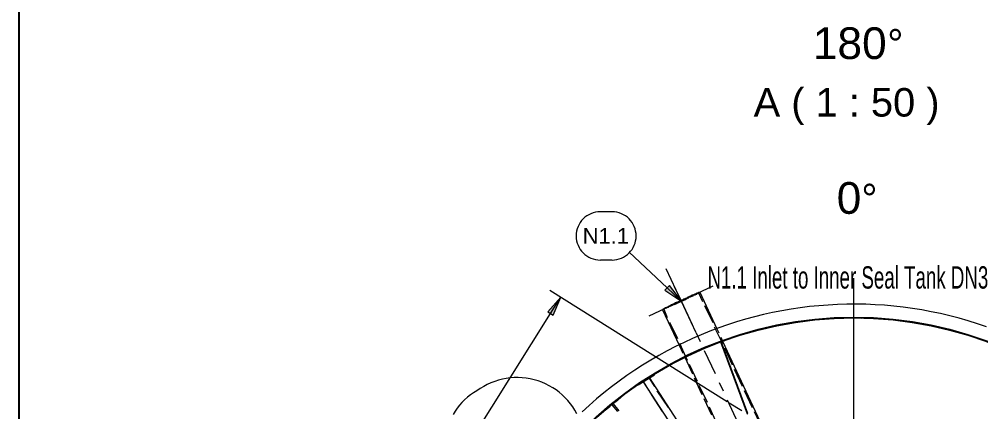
# Model space of a CAD drawing. Header units: millimetres. Extents: x 0 to 62767, y -13570 to 23963.
# Drawn here: x 27339 to 34876, y 12097 to 15174 of the extents above; entities that cross this region are included whole.
import ezdxf

# ---------------------------------------------------------------- set-up
doc = ezdxf.new("R2010")
doc.units = ezdxf.units.MM
doc.layers.add('AM_5', color=3, linetype='Continuous', lineweight=25)
doc.layers.add('PARAMETERS', color=7, linetype='Continuous', lineweight=25)
doc.styles.add('AES_default_ISO_3_5', font='arial.ttf')

msp = doc.modelspace()

# ---------------------------------------------------------------- hatches: boundary and pattern name
h = msp.add_hatch(color=7)
h.dxf.hatch_style = 2
h.paths.add_polyline_path([(32399.853, 13051.225), (32526.903, 12965.466), (32434.792, 13086.164)])
h = msp.add_hatch(color=7)
h.dxf.hatch_style = 2
h.paths.add_polyline_path([(31523.199, 12854.295), (31583.549, 12994.053), (31481.907, 12879.707)])

# ---------------------------------------------------------------- linework, layer by layer
at = {"color": 7, "lineweight": 0}
for points in [[(31893.237, 13664.248), (31873.914, 13663.272), (31855.149, 13660.409), (31837.037, 13655.752), (31819.674, 13649.397), (31803.154, 13641.438), (31787.571, 13631.972), (31773.022, 13621.092), (31759.602, 13608.895), (31747.404, 13595.474), (31736.524, 13580.925), (31727.058, 13565.343), (31719.1, 13548.822), (31712.745, 13531.459), (31708.088, 13513.347), (31705.224, 13494.582), (31704.248, 13475.26), (31705.224, 13455.936), (31708.088, 13437.172), (31712.745, 13419.06), (31719.1, 13401.697), (31727.058, 13385.176), (31736.524, 13369.594), (31747.404, 13355.045), (31759.602, 13341.624), (31773.022, 13329.427), (31787.571, 13318.547), (31803.154, 13309.081), (31819.674, 13301.122), (31837.037, 13294.767), (31855.149, 13290.11), (31873.914, 13287.246), (31893.237, 13286.271)], [(31983.759, 13664.247), (31894.824, 13664.247)], [(31985.33, 13286.271), (32004.653, 13287.245), (32023.418, 13290.107), (32041.53, 13294.762), (32058.894, 13301.115), (32075.415, 13309.072), (32090.998, 13318.536), (32105.548, 13329.415), (32118.97, 13341.611), (32131.169, 13355.031), (32142.05, 13369.578), (32151.518, 13385.16), (32159.478, 13401.679), (32165.835, 13419.042), (32170.494, 13437.153), (32173.36, 13455.918), (32174.337, 13475.241), (32173.363, 13494.564), (32170.501, 13513.329), (32165.846, 13531.441), (32159.493, 13548.805), (32151.536, 13565.326), (32142.071, 13580.909), (32131.193, 13595.459), (32118.997, 13608.881), (32105.577, 13621.08), (32091.03, 13631.961), (32075.448, 13641.429), (32058.929, 13649.389), (32041.566, 13655.746), (32023.455, 13660.405), (32004.69, 13663.271), (31985.367, 13664.248)], [(32517.374, 12974.996), (32418.91, 13067.107), (32120.339, 13346.619)], [(31983.759, 13286.269), (31894.824, 13286.269)], [(32644.426, 12714.54), (32526.903, 12965.466), (32409.38, 13216.392)], [(33880, 11780.713), (33880, 13143.337)], [(32889, 12174.571), (31497.789, 13048.048)], [(32275.978, 12847.943), (32526.903, 12965.466), (32777.829, 13082.989)], [(32434.792, 13086.164), (32399.853, 13051.225)], [(32399.853, 13051.225), (32517.374, 12971.818)], [(32514.199, 12984.523), (32434.792, 13086.164)], [(32472.908, 13079.812), (32526.903, 12965.466)], [(31504.142, 12867.002), (31583.549, 12994.053)], [(32673.013, 13035.344), (32673.013, 13032.168), (32669.836, 13032.168), (32666.66, 13032.168), (32663.483, 13032.168), (32663.483, 13028.991), (32660.308, 13028.991), (32657.131, 13025.816), (32650.779, 13025.816), (32647.602, 13022.639), (32644.426, 13022.639), (32641.249, 13019.462), (32634.897, 13019.462), (32628.545, 13016.287), (32625.37, 13013.109), (32619.015, 13009.934), (32612.663, 13009.934), (32606.31, 13006.757), (32599.958, 13003.582), (32593.606, 13000.405), (32587.253, 12997.228), (32580.901, 12994.053), (32574.549, 12990.875), (32568.194, 12987.7), (32561.842, 12984.523), (32555.49, 12981.348), (32545.962, 12978.171), (32539.608, 12974.996), (32533.256, 12971.818), (32526.903, 12968.641), (32517.374, 12965.466), (32511.022, 12962.289), (32504.669, 12959.114), (32498.317, 12955.937), (32488.787, 12952.761), (32482.435, 12949.584), (32476.083, 12946.409), (32469.73, 12943.232), (32463.378, 12940.055), (32457.026, 12936.88), (32450.674, 12933.702), (32444.321, 12930.527), (32437.967, 12927.35), (32431.615, 12924.175), (32428.439, 12920.998), (32422.087, 12917.821), (32418.91, 12917.821), (32412.558, 12914.646), (32409.38, 12911.468), (32403.028, 12911.468), (32399.853, 12908.293), (32396.676, 12905.116), (32393.501, 12905.116), (32390.323, 12901.941), (32387.148, 12901.941), (32383.971, 12898.764), (32380.794, 12898.764), (32380.794, 12895.589)], [(32469.73, 12936.88), (32472.908, 12936.88), (32479.26, 12940.055), (32485.612, 12943.232), (32491.965, 12946.409), (32498.317, 12949.584), (32507.846, 12952.761), (32514.199, 12955.937), (32520.551, 12959.114), (32526.903, 12962.289), (32536.433, 12965.466), (32542.785, 12968.641), (32549.138, 12971.818), (32555.49, 12974.996), (32565.019, 12978.171), (32571.372, 12984.523), (32577.724, 12987.7), (32584.076, 12990.875), (32587.253, 12990.875)], [(32498.317, 12955.937), (32507.846, 12959.114), (32514.199, 12962.289), (32520.551, 12965.466), (32526.903, 12968.641), (32533.256, 12971.818), (32542.785, 12974.996), (32549.138, 12978.171), (32555.49, 12981.348), (32561.842, 12984.523), (32568.194, 12987.7), (32574.549, 12990.875), (32580.901, 12994.053), (32587.253, 12997.228), (32593.606, 13000.405), (32599.958, 13003.582), (32606.31, 13003.582), (32612.663, 13006.757), (32619.015, 13009.934), (32622.192, 13013.109), (32628.545, 13013.109), (32631.722, 13016.287), (32638.074, 13019.462), (32641.249, 13019.462), (32644.426, 13022.639)], [(32647.602, 13019.462), (32644.426, 13019.462), (32641.249, 13016.287), (32638.074, 13016.287), (32634.897, 13013.109), (32628.545, 13009.934), (32625.37, 13009.934), (32619.015, 13006.757), (32612.663, 13003.582), (32609.488, 13000.405), (32603.135, 12997.228), (32596.781, 12994.053), (32590.429, 12994.053), (32584.076, 12990.875), (32577.724, 12987.7), (32571.372, 12984.523), (32565.019, 12981.348), (32558.667, 12978.171), (32552.315, 12974.996), (32542.785, 12971.818), (32536.433, 12968.641), (32530.081, 12965.466), (32523.728, 12959.114), (32517.374, 12955.937), (32507.846, 12952.761), (32501.494, 12949.584)], [(32526.903, 12965.466), (32612.663, 12781.241)], [(32615.84, 13003.582), (32622.192, 13006.757), (32625.37, 13009.934), (32631.722, 13013.109), (32638.074, 13013.109), (32641.249, 13016.287), (32644.426, 13019.462), (32650.779, 13019.462), (32653.956, 13022.639), (32657.131, 13025.816), (32660.308, 13025.816), (32663.483, 13028.991), (32666.66, 13028.991), (32669.836, 13032.168), (32673.013, 13032.168), (32673.013, 13035.344)], [(32663.483, 13028.991), (32695.247, 12962.289)], [(32673.013, 13035.344), (32806.416, 12746.302)], [(33880, 11780.713), (33880, 12965.466)], [(34920.319, 12762.061), (34848.975, 12786.428), (34777.268, 12808.981), (34705.23, 12829.726), (34632.894, 12848.669), (34560.292, 12865.816), (34487.455, 12881.172), (34414.417, 12894.744), (34341.209, 12906.538), (34267.863, 12916.559), (34194.411, 12924.814), (34120.886, 12931.309), (34047.32, 12936.049), (33973.745, 12939.04), (33900.193, 12940.288), (33826.696, 12939.8), (33753.286, 12937.581), (33679.996, 12933.637), (33606.857, 12927.974), (33533.903, 12920.598), (33461.164, 12911.515), (33388.673, 12900.731), (33316.462, 12888.252), (33244.564, 12874.084), (33173.01, 12858.232), (33101.833, 12840.703), (33031.065, 12821.503), (32960.737, 12800.638), (32890.883, 12778.112), (32821.534, 12753.934), (32752.722, 12728.107), (32684.48, 12700.64), (32616.84, 12671.536), (32549.833, 12640.802), (32483.492, 12608.445), (32417.849, 12574.47), (32352.937, 12538.883), (32288.787, 12501.69), (32225.432, 12462.897), (32162.903, 12422.51), (32101.233, 12380.535), (32040.454, 12336.977), (31980.598, 12291.844), (31921.697, 12245.14), (31863.784, 12196.871), (31806.89, 12147.044), (31751.049, 12095.665)], [(32441.144, 12920.998), (32434.792, 12920.998), (32428.439, 12917.821), (32425.262, 12914.646), (32418.91, 12914.646), (32415.735, 12911.468), (32409.38, 12908.293), (32406.205, 12908.293), (32403.028, 12905.116), (32396.676, 12905.116), (32393.501, 12901.941), (32390.323, 12901.941), (32390.323, 12898.764), (32387.148, 12898.764), (32383.971, 12898.764), (32380.794, 12898.764), (32380.794, 12895.589)], [(32380.794, 12895.589), (32511.022, 12619.251)], [(32390.323, 12901.941), (32393.501, 12905.116), (32396.676, 12905.116), (32399.853, 12908.293), (32403.028, 12908.293), (32406.205, 12911.468), (32409.38, 12911.468), (32412.558, 12914.646), (32418.91, 12917.821), (32422.087, 12917.821), (32428.439, 12920.998), (32431.615, 12924.175), (32437.967, 12927.35), (32441.144, 12927.35), (32447.496, 12930.527), (32453.849, 12933.702), (32460.201, 12936.88)], [(32463.378, 12933.702), (32457.026, 12930.527), (32450.674, 12927.35), (32444.321, 12924.175), (32437.967, 12920.998), (32434.792, 12920.998), (32428.439, 12917.821), (32425.262, 12914.646), (32418.91, 12914.646), (32415.735, 12911.468), (32412.558, 12908.293), (32406.205, 12908.293), (32403.028, 12908.293), (32399.853, 12905.116), (32396.676, 12905.116), (32393.501, 12901.941), (32390.323, 12901.941)], [(32390.323, 12901.941), (32418.91, 12835.238)], [(32711.129, 12930.527), (32774.654, 12797.123)], [(30109.754, 10643.604), (31504.142, 12867.002)], [(32434.792, 12800.3), (32498.317, 12670.072)], [(32787.359, 12762.184), (32850.884, 12631.956)], [(32806.416, 12746.302), (32822.297, 12714.54)], [(32644.426, 12714.54), (32676.188, 12647.838)], [(32838.179, 12682.777), (32850.884, 12651.013)], [(32511.022, 12619.251), (32539.608, 12555.726)], [(32514.199, 12635.133), (32574.549, 12501.729)], [(32835.002, 12644.661), (32838.179, 12644.661), (32841.356, 12647.838)], [(32835.002, 12644.661), (33044.637, 12079.284), (33050.991, 12082.459), (32841.356, 12647.838)], [(32850.884, 12657.367), (32850.884, 12654.19), (32850.884, 12651.013)], [(32850.884, 12651.013), (33841.884, 10529.258)], [(32866.766, 12597.017), (32927.116, 12463.612)], [(32552.315, 12530.315), (32552.315, 12527.14)], [(32552.315, 12523.963), (32555.49, 12523.963)], [(32555.49, 12523.963), (32615.84, 12393.735)], [(32707.952, 12577.96), (32793.711, 12396.912)], [(32590.429, 12469.967), (32653.956, 12336.562)], [(31709.236, 12080.555), (31693.951, 12108.111), (31677.102, 12134.612), (31658.748, 12159.997), (31638.949, 12184.206), (31617.763, 12207.177), (31595.251, 12228.85), (31571.472, 12249.164), (31546.485, 12268.058), (31520.351, 12285.47), (31493.129, 12301.341), (31464.878, 12315.61), (31435.658, 12328.214), (31405.529, 12339.095), (31374.794, 12348.124), (31343.773, 12355.224), (31312.551, 12360.41), (31281.212, 12363.696), (31249.839, 12365.094), (31218.517, 12364.62), (31187.33, 12362.286), (31156.362, 12358.107), (31125.696, 12352.097), (31095.417, 12344.27), (31065.608, 12334.639), (31036.355, 12323.219), (31007.74, 12310.022), (30979.848, 12295.064), (30952.763, 12278.358), (30926.569, 12259.918)], [(32187.041, 12311.153), (32190.218, 12307.976), (32317.269, 12387.383), (32314.094, 12390.56)], [(32228.334, 12330.21), (32552.315, 11831.533), (32603.135, 11863.297), (32279.153, 12365.149)], [(32272.801, 12365.149), (32314.094, 12390.56)], [(32320.446, 12295.271), (32275.978, 12361.971)], [(32628.545, 12361.971), (32688.895, 12231.746)], [(32942.998, 12431.851), (33006.523, 12298.446)], [(32187.041, 12311.153), (32231.509, 12336.562)], [(32272.801, 12266.685), (32231.509, 12333.385)], [(32666.66, 12304.798), (32730.186, 12171.396)], [(32825.475, 12327.033), (32857.236, 12260.332)], [(30925.256, 12260.822), (30899.651, 12245.373), (30875.192, 12228.512), (30851.923, 12210.304), (30829.888, 12190.815), (30809.13, 12170.113), (30789.692, 12148.265), (30771.618, 12125.335), (30754.952, 12101.392), (30739.737, 12076.502)], [(32009.17, 12177.748), (32050.461, 12212.687), (32053.638, 12209.512)], [(32380.794, 12098.341), (32295.035, 12231.746)], [(32428.439, 12130.105), (32339.503, 12260.332)], [(33022.405, 12263.507), (33082.753, 12130.105)], [(31964.702, 12142.809), (31920.234, 12104.693)], [(31967.879, 12136.457), (31923.411, 12101.518)], [(32031.404, 12098.341), (31986.936, 12152.339)], [(31993.288, 12158.691), (32037.757, 12104.693)], [(32053.638, 12209.512), (32012.345, 12171.396)], [(32704.777, 12199.982), (32765.124, 12072.932)], [(32746.067, 12136.457), (32806.416, 12003.052)], [(32889, 12190.453), (32971.584, 12009.404)], [(33003.346, 12104.693), (32904.882, 12165.043)], [(31923.411, 12101.518), (31923.411, 12104.693), (31920.234, 12104.693)], [(33098.634, 12098.341), (33162.16, 11964.936)]]:
    msp.add_lwpolyline(points, dxfattribs=at)
msp.add_lwpolyline([(31523.199, 12854.295), (31583.549, 12994.053), (31481.907, 12879.707)], close=True, dxfattribs=at)
at = {"color": 179, "lineweight": 0, "true_color": 0x1e1e47}
for points in [[(33711.657, 12825.709), (33718.009, 12832.061)], [(33940.348, 12828.886), (33946.7, 12835.238)], [(34153.16, 12819.357), (34156.335, 12822.534)], [(33184.394, 12749.479), (33193.923, 12755.831)], [(33460.731, 12803.475), (33470.258, 12809.827)], [(34353.265, 12793.947), (34356.442, 12797.123)], [(34540.666, 12759.006), (34547.018, 12762.184)], [(34718.539, 12711.363), (34724.891, 12717.716)], [(32863.591, 12651.013), (32873.118, 12660.543)], [(32457.026, 12469.967), (32472.908, 12485.847)]]:
    msp.add_lwpolyline(points, dxfattribs=at)
at = {"color": 7, "lineweight": 0}
for radius in [3006.35, 2999.997]:
    msp.add_circle((33881.588, 9832.063), radius, dxfattribs=at)
at = {"layer": 'AM_5', "color": 3}
msp.add_lwpolyline([(27338.786, 23214.363), (39396.412, 23214.363), (39396.412, -4502.116), (27338.786, -4502.116)], close=True, dxfattribs=at)

# ---------------------------------------------------------------- texts
at = {"color": 7, "attachment_point": 1}
for s, insert, char_height in [('{\\fArial|b0|i0|c0;180}', (33559.195, 15110.233), 248.52735), ('{\\fAIGDT|b0|i0|c0;~}', (34143.631, 15096.553), 234.84694), ('{\\fArial|b0|i0|c0;A ( 1 : 50 )}', (33095.456, 14634.121), 223.44659), ('{\\fArial|b0|i0|c0;0}', (33746.596, 13896.893), 248.52735), ('{\\fAIGDT|b0|i0|c0;~}', (33940.349, 13883.213), 234.84694), ('{\\fArial|b0|i0|c0;N1.1}', (31755.066, 13536.445), 123.12362)]:
    msp.add_mtext(s, dxfattribs=dict(at, insert=insert, char_height=char_height))
at = {"layer": 'PARAMETERS', "color": 6, "style": 'AES_default_ISO_3_5', "width": 0.6}
msp.add_text('N1.1 Inlet to Inner Seal Tank DN300 (Combined from 2x DN200 extraction filtrate outlets)', height=175, dxfattribs=at).set_placement((32733.664, 13062.304))

doc.saveas('drawing.dxf')
